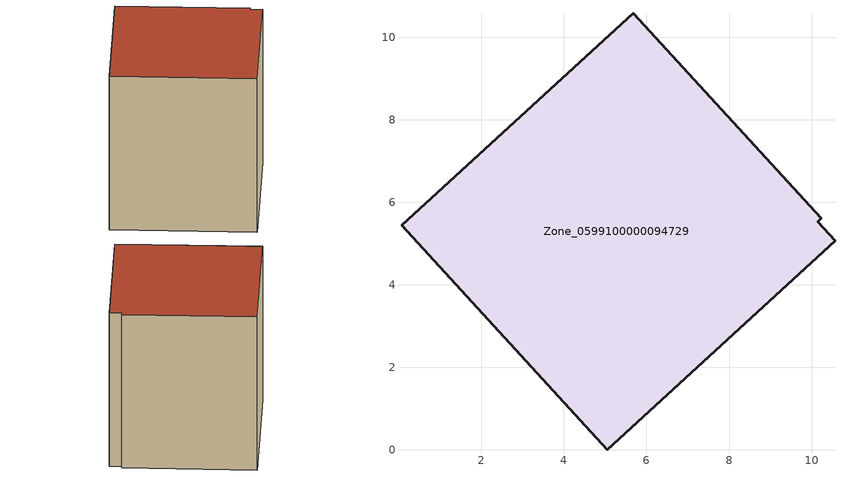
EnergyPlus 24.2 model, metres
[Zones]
Zone_0599100000094729
 floor ground (C_G): 10.14,5.53 10.57,5.07 5.04,0 0.06,5.44 5.67,10.59 10.23,5.62 z0
 wall outside (C_F): 5.67,10.59 0.06,5.44 5.04,0 10.57,5.07 10.14,5.53 10.23,5.62 5.67,10.59 z0:8.59
 roof outside (C_R): 10.23,5.62 5.67,10.59 0.06,5.44 5.04,0 10.57,5.07 10.14,5.53 z8.59
[BUILDING]
Pand.0599100000094729: North Axis=0; Terrain=City; Loads Convergence Tolerance Value=0.04; Temperature Convergence Tolerance Value=0.4; Solar Distribution=FullExterior; Maximum Number of Warmup Days=25; Minimum Number of Warmup Days=1
[Site:Location]
Rotterdam.The.Hague.AP_ZH_NLD Design_Conditions: Latitude=51.96; Longitude=4.45; Time Zone=1; Elevation=-4.5
[SITE:GROUNDTEMPERATURE:BUILDINGSURFACE]
18, 18, 18, 18, 18, 18, 18, 18, 18, 18, 18, 18
[MATERIAL] Thermal Absorptance=0.9; Solar Absorptance=0.7; Visible Absorptance=0.7
Name | Roughness | Thickness | Conductivity | Density | Specific Heat
G.TC.1992-2005 | MediumSmooth | 0.15 | 0.06 | 540 | 1210
F.TC.1992-2005 | Rough | 0.3 | 0.12 | 1920 | 840
R.TC.1992-2005 | MediumRough | 0.2 | 0.08 | 1500 | 1000
[CONSTRUCTION]
C_G: G.TC.1992-2005
C_F: F.TC.1992-2005
C_R: R.TC.1992-2005
[ZONE]
Zone_0599100000094729: Type=1; Multiplier=1; Ceiling Height=Autocalculate; Volume=Autocalculate; Floor Area=autocalculate; Part of Total Floor Area=Yes
[ZONEINFILTRATION:DESIGNFLOWRATE]
Infil_Zone_0599100000094729: Zone or ZoneList or Space or SpaceList=Zone_0599100000094729; Schedule=AlwaysOn; Design Flow Rate Calculation Method=Flow/Area; Flow Rate per Floor Area=0.0015; Constant Term Coefficient=1; Temperature Term Coefficient=0; Velocity Term Coefficient=0; Velocity Squared Term Coefficient=0
[HVACTEMPLATE:ZONE:IDEALLOADSAIRSYSTEM]
Zone_0599100000094729: Maximum Heating Supply Air Temperature=50; Minimum Cooling Supply Air Temperature=13; Maximum Heating Supply Air Humidity Ratio=0.0156; Minimum Cooling Supply Air Humidity Ratio=0.0077; Heating Limit=NoLimit; Cooling Limit=NoLimit; Dehumidification Control Type=ConstantSensibleHeatRatio; Cooling Sensible Heat Ratio=0.7; Dehumidification Setpoint=60; Humidification Control Type=None; Humidification Setpoint=30; Outdoor Air Method=None; Outdoor Air Flow Rate per Person=0.00944; Outdoor Air Flow Rate per Zone Floor Area=0; Outdoor Air Flow Rate per Zone=0; Demand Controlled Ventilation Type=None; Outdoor Air Economizer Type=NoEconomizer; Heat Recovery Type=None; Sensible Heat Recovery Effectiveness=0.7; Latent Heat Recovery Effectiveness=0.65
[ZONECONTROL:THERMOSTAT]
ThermostatControl_Zone_0599100000094729: Zone or ZoneList=Zone_0599100000094729; Control Type Schedule=DualSetpointControlType; Control 1=Thermostat_Zone_0599100000094729; Temperature Difference Between Cutout And Setpoint=0
[THERMOSTATSETPOINT:DUALSETPOINT]
Thermostat_Zone_0599100000094729: Heating Setpoint Temperature Schedule=HeatingSetpoint_Zone_0599100000094729; Cooling Setpoint Temperature Schedule=CoolingSetpoint_Zone_0599100000094729
[SCHEDULE:COMPACT]
HeatingSetpoint_Zone_0599100000094729: Through: 12/31, For: AllDays, Until: 24:00, 21
CoolingSetpoint_Zone_0599100000094729: Through: 12/31, For: AllDays, Until: 24:00, 24
DualSetpointControlType: Through: 12/31, For: AllDays, Until: 24:00, 4
AlwaysOn: Through: 12/31, For: AllDays, Until: 24:00, 1
